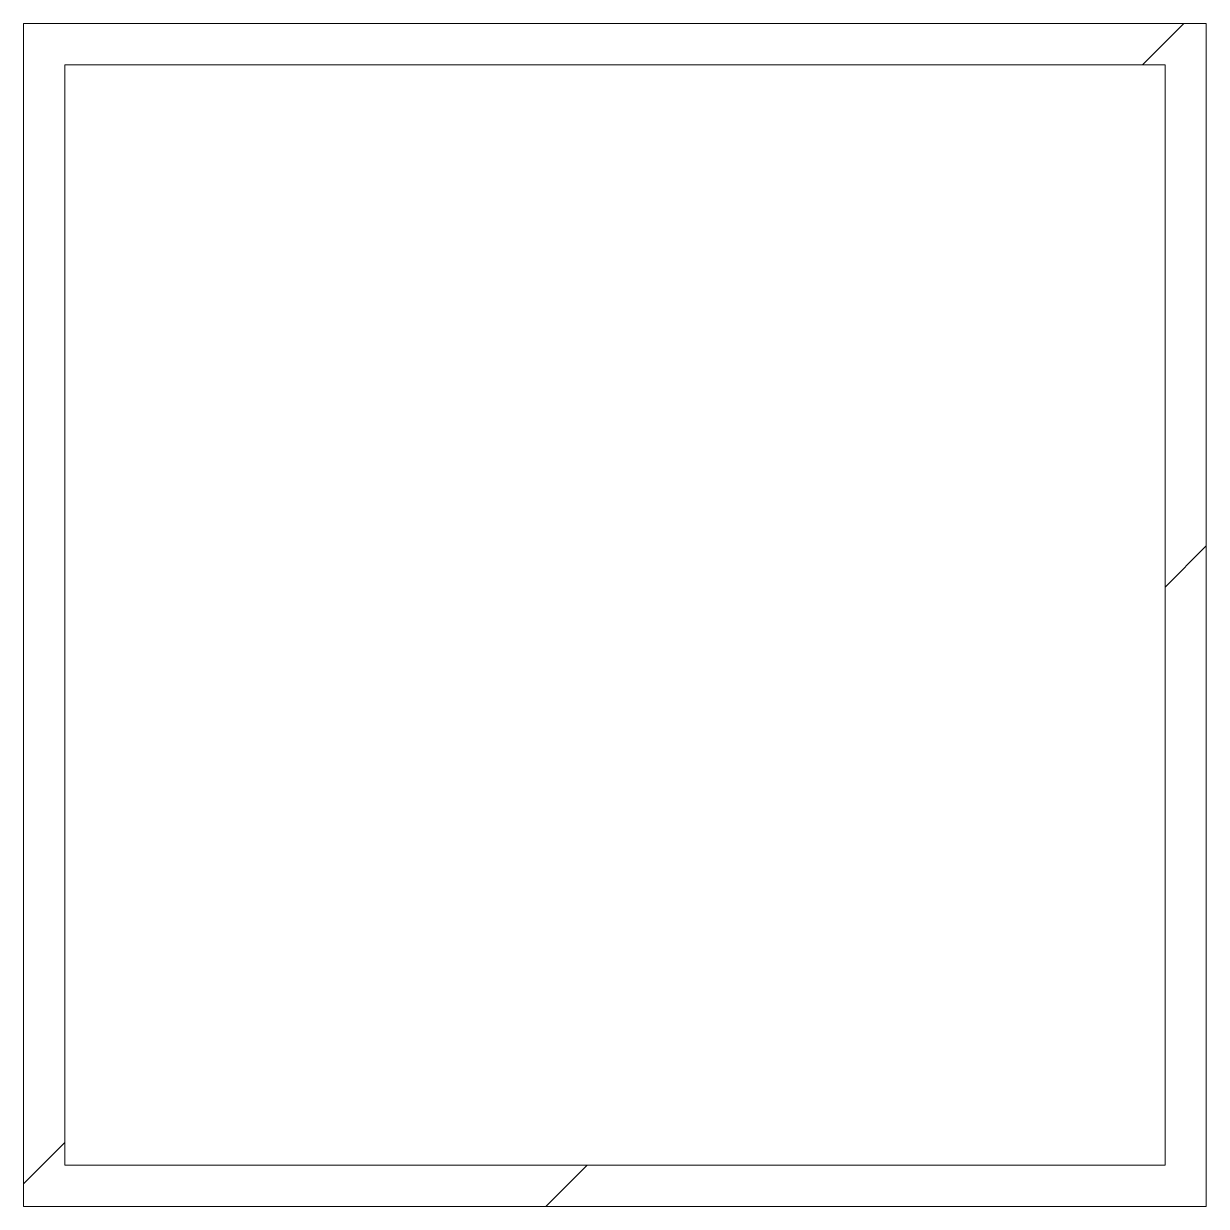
# Model space of a CAD drawing. Header units: inches. Extents: x -430 to 361, y -510 to 778.
# Drawn here: x -35.49 to -25.49, y 68.96 to 78.96 of the extents above; entities that cross this region are included whole.
import ezdxf

# ---------------------------------------------------------------- set-up
doc = ezdxf.new("R2010")
doc.units = ezdxf.units.IN
doc.header["$MEASUREMENT"] = 0
doc.layers.get('0').update_dxf_attribs({"color": 8})
doc.layers.add('S-COLS', color=8, linetype='Continuous', lineweight=9)

# ---------------------------------------------------------------- blocks, each defined once
blk = doc.blocks.new('HSS-Hollow Structural Section-Column - HSS10X10X3_8-V10-Test Fit - First Floor Plan')
at = {"layer": 'S-COLS'}
h = blk.add_hatch(dxfattribs=at)
h.set_pattern_fill('FP_11', color=256, style=0, pattern_type=2)
h.set_pattern_definition([(315, (-73.956, -30.487), (9.5035, 9.5035), []), (315, (-59.556, -30.487), (9.5035, 9.5035), [])])
h.paths.add_polyline_path([(-5, -5), (5, -5), (5, 5), (-5, 5)], flags=0)
h.paths.add_polyline_path([(-4.651, 4.651), (4.651, 4.651), (4.651, -4.651), (-4.651, -4.651)], flags=0)
for p, q in [((5, 5), (-5, 5)), ((-5, 5), (-5, -5)), ((5, -5), (5, 5)), ((-4.651, -4.651), (-4.651, 4.651)), ((-4.651, 4.651), (4.651, 4.651)), ((4.651, 4.651), (4.651, -4.651)), ((4.651, -4.651), (-4.651, -4.651)), ((-5, -5), (5, -5))]:
    blk.add_line(p, q, dxfattribs=at)
blk = doc.blocks.new('Hecht_PAD_AA-Arch_detached_rvt-1-Test Fit - First Floor Plan')
at = {"rotation": 89.99999999999993}
blk.add_blockref('HSS-Hollow Structural Section-Column - HSS10X10X3_8-V10-Test Fit - First Floor Plan', (-30.487, 73.956), dxfattribs=at)

msp = doc.modelspace()

# ---------------------------------------------------------------- block references
msp.add_blockref('Hecht_PAD_AA-Arch_detached_rvt-1-Test Fit - First Floor Plan', (0, 0))

doc.saveas('drawing.dxf')
